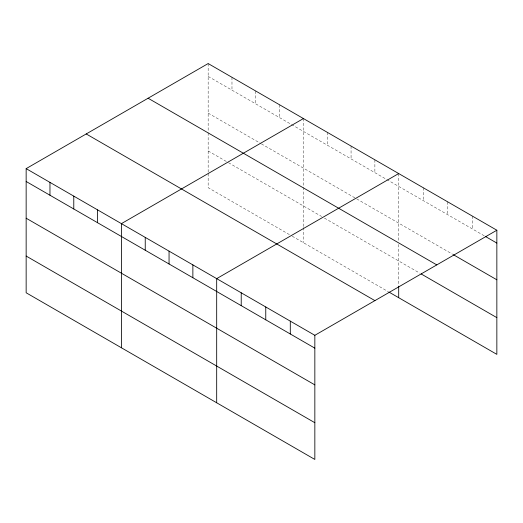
<?xml version="1.0" encoding="UTF-8"?>
<svg xmlns="http://www.w3.org/2000/svg" width="523" height="523" viewBox="0 0 523 523"><rect width="100%" height="100%" fill="white"/><g stroke="black" fill="none" stroke-linecap="round" stroke-linejoin="round"><path stroke-width="0.39" stroke-dasharray="2.62 1.96" d="M208.161 63.551L208.161 131.26M208.161 76.404L290.821 124.121M291.52 124.526L386.085 179.128M386.785 179.533L484.932 236.193M208.161 113.125L260.696 143.459M261.395 143.864L355.967 198.459M356.666 198.864L452.683 254.302M208.161 150.97L227.773 162.293M228.473 162.699L321.638 216.483M324.443 218.104L419.727 273.117M289.415 234.611L208.161 187.692L208.161 173.322M292.22 236.226L388.19 291.631M472.308 216.058L472.308 228.904M447.773 201.891L447.773 214.737M423.231 187.718L423.231 200.571M398.696 173.551L398.696 241.266M398.696 244.418L398.696 285.721M374.88 159.803L374.88 172.655M351.064 146.054L351.064 158.907M327.248 132.299L327.248 145.152M303.425 118.551L303.425 226.727M303.425 227.525L303.425 242.698M279.609 104.803L279.609 117.655M255.793 91.048L255.793 103.9M231.977 77.299L231.977 90.152M208.161 132.835L208.161 172.525"/><path stroke-width="0.78" d="M26.15 168.635L314.839 335.308L314.839 459.449L26.15 292.775L26.15 168.635L208.161 63.551L496.85 230.225L496.85 354.365L388.89 292.037M303.425 118.551L121.414 223.635L121.414 347.782M398.696 173.551L216.685 278.635L216.685 402.782M314.839 335.308L496.85 230.225M485.632 236.599L496.85 243.077M453.382 254.708L496.85 279.798M148.094 98.226L436.783 264.899M421.133 273.928L496.85 317.644M86.217 133.953L374.906 300.627M26.15 181.481L314.839 348.155M26.15 218.209L314.839 384.882M26.15 256.048L314.839 422.721M398.696 286.519L398.696 297.698M290.298 321.135L290.298 333.988M265.762 306.968L265.762 319.821M241.221 292.802L241.221 305.654M192.869 264.886L192.869 277.739M169.053 251.138L169.053 263.984M145.237 237.383L145.237 250.236M97.598 209.886L97.598 222.733M73.782 196.132L73.782 208.984M49.966 182.383L49.966 195.236"/></g></svg>
